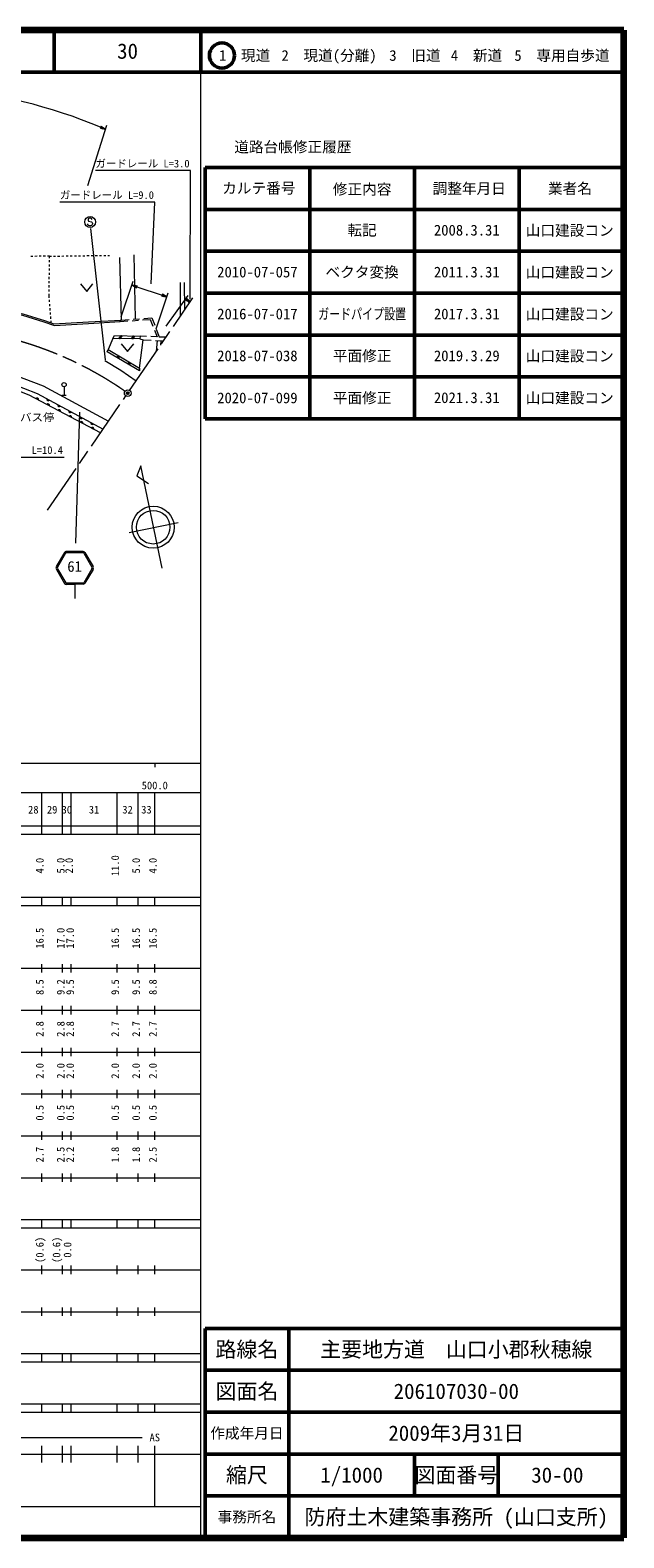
# Model space of a CAD drawing. Units: millimetres, scale not verified. Extents: x 40000 to 680000, y 20000 to 380000.
# Drawn here: x 538242 to 680000, y 20000 to 380000 of the extents above; entities that cross this region are included whole.
import ezdxf
from ezdxf.enums import TextEntityAlignment as Align

# ---------------------------------------------------------------- set-up
doc = ezdxf.new("R2010")
doc.units = ezdxf.units.MM
doc.header["$LTSCALE"] = 1000
doc.header["$PDMODE"] = 32
doc.header["$PDSIZE"] = 500
doc.linetypes.add('CHAIN', pattern=[18.5, 12, -1.5, 3.5, -1.5])
for name, color, linetype, lineweight in [('M-BGD', 7, 'Continuous', 13), ('M-BMK', 2, 'CHAIN', 13), ('M-BMK-SRVR', 3, 'Continuous', 13), ('M-STR-HTXT', 7, 'Continuous', 13), ('M-STR-STRC', 7, 'Continuous', 13), ('M-STR-STRD', 7, 'Continuous', 13), ('M-TTL', 2, 'Continuous', 140), ('M-TTL-BAND', 7, 'Continuous', 13), ('M-TTL-FRAM', 2, 'Continuous', 50), ('M-TTL-LINE', 7, 'Continuous', 50)]:
    doc.layers.add(name, color=color, linetype=linetype, lineweight=lineweight)
for name, color, linetype in [('M-BGD-HTXT', 7, 'Continuous'), ('M-OTRS', 6, 'Continuous'), ('M-TTL-TXT', 7, 'Continuous')]:
    doc.layers.add(name, color=color, linetype=linetype)
doc.styles.add('ＭＳ ゴシック', font='')
doc.styles.get('ＭＳ ゴシック').set_extended_font_data('MS Gothic')

msp = doc.modelspace()

# ---------------------------------------------------------------- linework, layer by layer
at = {"layer": 'M-BGD'}
for p, q in [((538886, 325985), (538386, 325980)), ((539886, 325997), (539386, 325991)), ((540886, 326009), (540386, 326003)), ((541886, 326021), (541386, 326015)), ((542891, 326033), (542386, 326027)), ((542854, 323574), (542861, 324074)), ((542869, 324574), (542876, 325074)), ((542884, 325574), (542891, 326033)), ((542891, 326033), (543303, 326039)), ((543803, 326046), (544303, 326052)), ((544803, 326059), (545303, 326066)), ((545803, 326073), (546303, 326080)), ((546803, 326087), (547303, 326093)), ((547803, 326100), (548302, 326107)), ((548802, 326114), (549302, 326121)), ((549802, 326128), (550302, 326135)), ((550802, 326141), (551302, 326148)), ((551802, 326155), (552302, 326162)), ((552802, 326169), (553302, 326176)), ((553802, 326183), (554302, 326189)), ((554802, 326196), (555302, 326203)), ((555802, 326210), (556302, 326217)), ((556802, 326224), (557214, 326229)), ((563427, 311032), (563080, 326316)), ((542808, 320574), (542816, 321074)), ((542823, 321574), (542831, 322074)), ((542838, 322574), (542846, 323074)), ((542748, 316615), (542755, 317075)), ((542763, 317575), (542770, 318075)), ((542778, 318574), (542785, 319074)), ((542793, 319574), (542801, 320074)), ((550238, 319388), (551738, 317588)), ((551738, 317588), (553238, 319388)), ((574148, 311724), (574170, 319712)), ((575208, 313271), (575097, 319783)), ((542792, 316086), (542748, 316615)), ((542874, 315090), (542833, 315588)), ((542957, 314093), (542915, 314591)), ((543039, 313096), (542998, 313595)), ((543121, 312100), (543080, 312598)), ((543204, 311103), (543163, 311601)), ((543289, 310076), (543245, 310605)), ((559751, 310427), (561585, 310557)), ((559945, 310752), (561880, 310907)), ((562583, 310627), (564079, 310733)), ((562876, 310987), (564371, 311108)), ((565076, 310803), (566910, 310933)), ((565368, 311188), (567303, 311343)), ((566910, 310933), (567554, 309328)), ((567303, 311343), (567997, 309536)), ((557974, 306349), (556904, 303754)), ((564449, 306260), (557974, 306349)), ((564377, 299330), (565251, 306064)), ((564485, 306938), (564449, 306260)), ((564449, 306260), (565251, 306064)), ((566027, 306884), (564485, 306938)), ((565251, 306064), (567175, 305964)), ((568569, 306795), (567027, 306849)), ((567926, 308400), (568569, 306795)), ((568356, 308602), (569051, 306795)), ((569051, 306795), (570776, 306804)), ((564342, 298688), (556618, 303165)), ((559970, 305082), (561470, 303282)), ((561470, 303282), (562970, 305082)), ((568173, 305912), (570096, 305812)), ((568580, 305891), (568360, 303278)), ((569453, 305845), (569382, 304770)), ((545844, 292843), (546844, 292843)), ((546344, 294843), (546344, 292843))]:
    msp.add_line(p, q, dxfattribs=at)
for points in [[(559751, 310427), (560034, 310901), (559660, 325679)], [(507769, 314984), (514799, 315154), (521278, 314783), (527459, 314027), (532048, 313200), (536471, 312251), (541629, 310684), (543927, 309842), (552184, 310351), (559941, 310745)], [(507779, 314676), (514793, 314846), (521250, 314476), (527413, 313722), (531988, 312897), (536394, 311952), (541531, 310391), (544064, 309464), (552179, 309954), (559751, 310427)], [(557974, 306349), (558349, 307116), (564485, 306938)], [(510493, 304705), (539905, 293209), (555666, 284753)], [(555025, 283818), (538009, 292872), (510506, 303688)], [(556618, 303165), (556904, 303754), (564377, 299330), (564342, 298688)]]:
    msp.add_lwpolyline(points, dxfattribs=at)
msp.add_circle((546344, 295343), 500, dxfattribs=at)
for centre, radius, start, end in [((559711, 306271), 354, 8.00826, 170.41344), ((559711, 306271), 283, 10.2323, 168.1894), ((559711, 306271), 212, 13.97863, 164.44308), ((559919, 307125), 354, 187.1323, 349.53748), ((559711, 306271), 142, 21.69036, 156.73135), ((559711, 306271), 100, 32.00802, 146.41368), ((559919, 307125), 283, 189.35634, 347.31344), ((559919, 307125), 212, 193.10267, 343.56712), ((559919, 307125), 142, 200.8144, 335.85539), ((559919, 307125), 100, 211.13206, 325.53773), ((562711, 306230), 354, 8.00826, 170.41344), ((562711, 306230), 283, 10.2323, 168.1894), ((562711, 306230), 212, 13.97863, 164.44308), ((562918, 307037), 354, 187.1323, 349.53748), ((562711, 306230), 142, 21.69036, 156.73135), ((562711, 306230), 100, 32.00802, 146.41368), ((562918, 307037), 283, 189.35634, 347.31344), ((562918, 307037), 212, 193.10267, 343.56712), ((562918, 307037), 142, 200.8144, 335.85539), ((562918, 307037), 100, 211.13206, 325.53773), ((559155, 301632), 354, 338.69754, 141.10272), ((559155, 301632), 283, 340.92158, 138.87868), ((559155, 301632), 212, 344.66791, 135.13235), ((559155, 301632), 142, 352.37964, 127.42063), ((559155, 301632), 100, 2.6973, 117.10296), ((561751, 300128), 354, 338.69754, 141.10272), ((561751, 300128), 283, 340.92158, 138.87868), ((561751, 300128), 212, 344.66791, 135.13235), ((561751, 300128), 142, 352.37964, 127.42063), ((561751, 300128), 100, 2.6973, 117.10296), ((539871, 291820), 354, 340.77867, 143.18384), ((539871, 291820), 283, 343.00271, 140.95981), ((539871, 291820), 212, 346.74903, 137.21348), ((539871, 291820), 142, 354.46076, 129.50175), ((539871, 291820), 100, 4.77842, 119.18409), ((542524, 291865), 354, 160.58301, 322.98818), ((542524, 291865), 283, 162.80704, 320.76415), ((542524, 291865), 212, 166.55337, 317.01782), ((542524, 291865), 142, 174.2651, 309.30609), ((542524, 291865), 100, 184.58276, 298.98843), ((542519, 290411), 354, 340.77867, 143.18384), ((542519, 290411), 283, 343.00271, 140.95981), ((542519, 290411), 212, 346.74903, 137.21348), ((542519, 290411), 142, 354.46076, 129.50175), ((542519, 290411), 100, 4.77842, 119.18409), ((545168, 290447), 354, 160.58301, 322.98818), ((545167, 289002), 354, 340.77867, 143.18384), ((545168, 290447), 283, 162.80704, 320.76415), ((545167, 289002), 283, 343.00271, 140.95981), ((545168, 290447), 212, 166.55337, 317.01782), ((545167, 289002), 212, 346.74903, 137.21348), ((545168, 290447), 142, 174.2651, 309.30609), ((545168, 290447), 100, 184.58276, 298.98843), ((545167, 289002), 142, 354.46076, 129.50175), ((545167, 289002), 100, 4.77842, 119.18409), ((547811, 289029), 354, 160.58301, 322.98818), ((547811, 289029), 283, 162.80704, 320.76415), ((547811, 289029), 212, 166.55337, 317.01782), ((547811, 289029), 142, 174.2651, 309.30609), ((547811, 289029), 100, 184.58276, 298.98843), ((547816, 287592), 354, 340.77867, 143.18384), ((547816, 287592), 283, 343.00271, 140.95981), ((547816, 287592), 212, 346.74903, 137.21348), ((547816, 287592), 142, 354.46076, 129.50175), ((547816, 287592), 100, 4.77842, 119.18409), ((550455, 287610), 354, 160.58301, 322.98818), ((550455, 287610), 283, 162.80704, 320.76415), ((550464, 286183), 354, 340.77867, 143.18384), ((550455, 287610), 212, 166.55337, 317.01782), ((550464, 286183), 283, 343.00271, 140.95981), ((550464, 286183), 212, 346.74903, 137.21348), ((550455, 287610), 142, 174.2651, 309.30609), ((550455, 287610), 100, 184.58276, 298.98843), ((550464, 286183), 142, 354.46076, 129.50175), ((550464, 286183), 100, 4.77842, 119.18409), ((553098, 286192), 354, 160.58301, 322.98818), ((553098, 286192), 283, 162.80704, 320.76415), ((553113, 284774), 354, 340.77867, 143.18384), ((553098, 286192), 212, 166.55337, 317.01782), ((553113, 284774), 283, 343.00271, 140.95981), ((553098, 286192), 142, 174.2651, 309.30609), ((553113, 284774), 212, 346.74903, 137.21348), ((553098, 286192), 100, 184.58276, 298.98843), ((553113, 284774), 142, 354.46076, 129.50175), ((553113, 284774), 100, 4.77842, 119.18409)]:
    msp.add_arc(centre, radius, start, end, dxfattribs=at)
at = {"layer": 'M-BMK'}
for p, q in [((561991, 293983), (577113, 316051)), ((542420, 265422), (561086, 292663))]:
    msp.add_line(p, q, dxfattribs=at)
msp.add_arc((512018, 223498), 85602, 55.19082, 94.85287, dxfattribs=at)
at = {"layer": 'M-BMK-SRVR'}
for p, q in [((564632, 275994), (563704, 273566)), ((569784, 251531), (564632, 275994)), ((563704, 273566), (566532, 271763)), ((561883, 260032), (573583, 262459))]:
    msp.add_line(p, q, dxfattribs=at)
for centre, radius in [((561538, 293323), 800), ((567613, 261318), 5016), ((567613, 261318), 4013)]:
    msp.add_circle(centre, radius, dxfattribs=at)
at = {"layer": 'M-OTRS'}
msp.add_point((561538, 293323), dxfattribs=at)
at = {"layer": 'M-STR-HTXT'}
for p, q in [((551983, 342895), (556540, 357297)), ((555178, 357034), (554980, 356574)), ((556228, 356311), (554980, 356574)), ((555230, 356521), (555000, 356620)), ((555020, 356666), (555479, 356469)), ((555729, 356416), (555039, 356712)), ((555059, 356758), (555978, 356363)), ((556228, 356311), (555079, 356804)), ((555099, 356850), (556018, 356455)), ((555808, 356600), (555118, 356896)), ((555138, 356942), (555598, 356744)), ((555388, 356889), (555158, 356988)), ((556228, 356311), (555178, 357034)), ((576517, 346480), (553817, 346480)), ((576427, 315804), (576517, 346480)), ((568014, 338963), (545314, 338963)), ((567152, 319445), (568014, 338963)), ((559955, 311563), (562843, 320087)), ((562522, 319139), (563625, 318502)), ((562522, 319139), (563786, 318975)), ((562522, 319139), (563706, 318738)), ((563690, 318691), (562743, 319012)), ((563722, 318786), (562775, 319107)), ((562963, 318884), (563674, 318644)), ((563027, 319074), (563738, 318833)), ((563658, 318596), (563184, 318757)), ((563754, 318880), (563280, 319041)), ((563405, 318629), (563642, 318549)), ((563533, 319008), (563770, 318928)), ((563625, 318502), (563786, 318975)), ((563706, 318738), (569729, 316697)), ((568346, 308719), (571234, 317243)), ((569810, 316934), (569649, 316461)), ((569778, 316840), (570251, 316679)), ((570030, 316807), (569794, 316887)), ((570913, 316296), (569810, 316934)), ((570913, 316296), (569649, 316461)), ((569902, 316428), (569665, 316508)), ((569681, 316555), (570155, 316395)), ((570408, 316362), (569697, 316603)), ((569713, 316650), (570661, 316329)), ((570913, 316296), (569729, 316697)), ((569746, 316745), (570693, 316424)), ((570472, 316551), (569762, 316792)), ((570679, 309348), (575976, 316625)), ((575568, 315994), (575273, 315590)), ((576431, 315056), (575273, 315590)), ((575505, 315483), (575303, 315630)), ((575332, 315671), (575736, 315376)), ((575968, 315270), (575362, 315711)), ((575387, 315816), (576251, 314878)), ((575387, 315816), (576545, 315283)), ((575387, 315816), (576398, 315080)), ((575391, 315751), (576200, 315163)), ((576431, 315056), (575420, 315792)), ((575450, 315832), (576258, 315244)), ((576086, 315431), (575479, 315873)), ((575509, 315913), (575913, 315619)), ((575740, 315806), (575538, 315953)), ((576368, 315040), (575560, 315628)), ((576431, 315056), (575568, 315994)), ((576427, 315121), (575619, 315709)), ((575733, 315441), (576339, 315000)), ((575850, 315603), (576457, 315161)), ((576310, 314959), (575905, 315253)), ((576078, 315066), (576280, 314919)), ((576486, 315202), (576082, 315496)), ((576251, 314878), (576545, 315283)), ((576313, 315389), (576516, 315242)), ((514931, 278059), (546381, 278059))]:
    msp.add_line(p, q, dxfattribs=at)
msp.add_arc((506362, 240157), 126405, 67.33224, 102.55348, dxfattribs=at)
at = {"layer": 'M-STR-STRC'}
for p, q in [((552208, 335021), (552090, 334784)), ((552445, 335139), (552208, 335021)), ((552681, 335139), (552445, 335139)), ((552917, 335021), (552681, 335139)), ((553036, 334784), (552917, 335021)), ((552090, 333484), (551972, 333721)), ((552090, 334784), (552090, 334666)), ((552090, 334666), (552208, 334430)), ((552208, 333366), (552090, 333484)), ((552208, 334430), (552917, 334193)), ((552445, 333248), (552208, 333366)), ((552681, 333248), (552445, 333248)), ((552917, 333366), (552681, 333248)), ((556202, 301267), (552741, 332624)), ((552917, 334193), (553036, 334075)), ((553036, 333484), (552917, 333366)), ((553036, 334075), (553154, 333839)), ((553154, 333721), (553036, 333484)), ((553154, 333839), (553154, 333721)), ((550030, 288763), (549031, 257513)), ((546418, 255237), (544487, 251894)), ((546678, 255087), (544747, 251744)), ((551035, 255105), (552994, 251778)), ((551294, 255257), (553252, 251931)), ((544496, 251206), (546476, 247899)), ((544753, 251360), (546733, 248053)), ((552990, 251394), (551038, 248071)), ((553249, 251242), (551297, 247919)), ((548888, 247664), (548888, 244278))]:
    msp.add_line(p, q, dxfattribs=at)
for points in [[(550919, 255507), (548855, 255490), (546791, 255490)], [(550886, 255207), (548857, 255190), (546826, 255190)], [(550921, 247681), (548888, 247664), (546853, 247664)], [(550881, 247981), (548886, 247964), (546890, 247964)]]:
    msp.add_lwpolyline(points, dxfattribs=at)
msp.add_circle((552563, 334193), 1300, dxfattribs=at)
for centre, radius, start, end in [((546808, 255063), 427, 92.29572, 156.02366), ((546848, 255000), 191, 96.53703, 152.95737), ((550866, 255016), 191, 27.51575, 83.93609), ((550905, 255080), 427, 24.44946, 88.1774), ((545114, 251558), 711, 151.80974, 209.66878), ((545114, 251558), 412, 151.80974, 209.66878), ((552628, 251589), 412, 330.80435, 28.66338), ((552628, 251589), 711, 330.80435, 28.66338), ((546966, 248266), 612, 216.76349, 259.34701), ((546902, 248167), 203, 214.0004, 273.155), ((550869, 248184), 203, 267.31812, 326.47272), ((550803, 248282), 612, 281.12611, 323.70964)]:
    msp.add_arc(centre, radius, start, end, dxfattribs=at)
at = {"layer": 'M-STR-STRD'}
for points in [[(517538, 304080), (541350, 295091), (556948, 286624)], [(556050, 301112), (559903, 298775), (563539, 296242)]]:
    msp.add_lwpolyline(points, dxfattribs=at)
at = {"layer": 'M-TTL'}
for p, q in [((680000, 380000), (40000, 380000)), ((680000, 20000), (680000, 380000)), ((40000, 20000), (680000, 20000))]:
    msp.add_line(p, q, dxfattribs=at)
at = {"layer": 'M-TTL-BAND'}
for p, q in [((579000, 20000), (579000, 370000)), ((40000, 205000), (579000, 205000)), ((568000, 205000), (568000, 204000)), ((68000, 198000), (579000, 198000)), ((541000, 188000), (541000, 198000)), ((546000, 188000), (546000, 198000)), ((548000, 188000), (548000, 198000)), ((559000, 188000), (559000, 198000)), ((564000, 188000), (564000, 198000)), ((568000, 188000), (568000, 198000)), ((40000, 190000), (579000, 190000)), ((40000, 188000), (579000, 188000)), ((40000, 173000), (579000, 173000)), ((541000, 171000), (541000, 173000)), ((546000, 171000), (546000, 173000)), ((548000, 171000), (548000, 173000)), ((559000, 171000), (559000, 173000)), ((564000, 171000), (564000, 173000)), ((568000, 171000), (568000, 173000)), ((40000, 171000), (579000, 171000)), ((40000, 156000), (579000, 156000)), ((541000, 155000), (541000, 157000)), ((546000, 155000), (546000, 157000)), ((548000, 155000), (548000, 157000)), ((559000, 155000), (559000, 157000)), ((564000, 155000), (564000, 157000)), ((568000, 155000), (568000, 157000)), ((46000, 146000), (579000, 146000)), ((541000, 145000), (541000, 147000)), ((546000, 145000), (546000, 147000)), ((548000, 145000), (548000, 147000)), ((559000, 145000), (559000, 147000)), ((564000, 145000), (564000, 147000)), ((568000, 145000), (568000, 147000)), ((541000, 135000), (541000, 137000)), ((546000, 135000), (546000, 137000)), ((548000, 135000), (548000, 137000)), ((559000, 135000), (559000, 137000)), ((564000, 135000), (564000, 137000)), ((568000, 135000), (568000, 137000)), ((52000, 136000), (579000, 136000)), ((46000, 126000), (579000, 126000)), ((541000, 125000), (541000, 127000)), ((546000, 125000), (546000, 127000)), ((548000, 125000), (548000, 127000)), ((559000, 125000), (559000, 127000)), ((564000, 125000), (564000, 127000)), ((568000, 125000), (568000, 127000)), ((52000, 116000), (579000, 116000)), ((541000, 115000), (541000, 117000)), ((546000, 115000), (546000, 117000)), ((548000, 115000), (548000, 117000)), ((559000, 115000), (559000, 117000)), ((564000, 115000), (564000, 117000)), ((568000, 115000), (568000, 117000)), ((46000, 106000), (579000, 106000)), ((541000, 105000), (541000, 107000)), ((546000, 105000), (546000, 107000)), ((548000, 105000), (548000, 107000)), ((559000, 105000), (559000, 107000)), ((564000, 105000), (564000, 107000)), ((568000, 105000), (568000, 107000)), ((40000, 96000), (579000, 96000)), ((40000, 94000), (579000, 94000)), ((541000, 94000), (541000, 96000)), ((546000, 94000), (546000, 96000)), ((548000, 94000), (548000, 96000)), ((559000, 94000), (559000, 96000)), ((564000, 94000), (564000, 96000)), ((568000, 94000), (568000, 96000)), ((49000, 84000), (579000, 84000)), ((541000, 83000), (541000, 85000)), ((546000, 83000), (546000, 85000)), ((548000, 83000), (548000, 85000)), ((559000, 83000), (559000, 85000)), ((564000, 83000), (564000, 85000)), ((568000, 83000), (568000, 85000)), ((40000, 74000), (579000, 74000)), ((541000, 73000), (541000, 75000)), ((546000, 73000), (546000, 75000)), ((548000, 73000), (548000, 75000)), ((559000, 73000), (559000, 75000)), ((564000, 73000), (564000, 75000)), ((568000, 73000), (568000, 75000)), ((40000, 64000), (579000, 64000)), ((40000, 62000), (579000, 62000)), ((541000, 62000), (541000, 64000)), ((546000, 62000), (546000, 64000)), ((548000, 62000), (548000, 64000)), ((559000, 62000), (559000, 64000)), ((564000, 62000), (564000, 64000)), ((568000, 62000), (568000, 64000)), ((40000, 52000), (579000, 52000)), ((541000, 50000), (541000, 52000)), ((546000, 50000), (546000, 52000)), ((548000, 50000), (548000, 52000)), ((559000, 50000), (559000, 52000)), ((564000, 50000), (564000, 52000)), ((568000, 50000), (568000, 52000)), ((40000, 50000), (579000, 50000)), ((71000, 44000), (565000, 44000)), ((40000, 40000), (579000, 40000)), ((541000, 38000), (541000, 42000)), ((546000, 38000), (546000, 42000)), ((548000, 38000), (548000, 42000)), ((559000, 38000), (559000, 42000)), ((564000, 38000), (564000, 42000)), ((568000, 27500), (568000, 42000)), ((68000, 27500), (579000, 27500))]:
    msp.add_line(p, q, dxfattribs=at)
at = {"layer": 'M-TTL-FRAM'}
for p, q in [((580000, 347197), (580000, 287197)), ((580000, 347197), (680000, 347197)), ((580000, 287197), (680000, 287197)), ((680000, 70000), (580000, 70000)), ((580000, 70000), (580000, 20000))]:
    msp.add_line(p, q, dxfattribs=at)
at = {"layer": 'M-TTL-LINE'}
for p, q in [((543997, 380000), (543997, 370000)), ((579000, 380000), (579000, 370000)), ((40000, 370000), (680000, 370000)), ((605000, 347197), (605000, 287197)), ((630000, 347197), (630000, 287197)), ((655000, 347197), (655000, 287197)), ((580000, 337197), (680000, 337197)), ((580000, 327197), (680000, 327197)), ((580000, 317197), (680000, 317197)), ((580000, 307197), (680000, 307197)), ((580000, 297197), (680000, 297197)), ((600000, 70000), (600000, 20000)), ((680000, 60000), (580000, 60000)), ((680000, 50000), (580000, 50000)), ((680000, 40000), (580000, 40000)), ((630000, 40000), (630000, 30000)), ((650000, 40000), (650000, 30000)), ((680000, 30000), (580000, 30000))]:
    msp.add_line(p, q, dxfattribs=at)
msp.add_circle((584031, 373958), 3000, dxfattribs=at)

# ---------------------------------------------------------------- texts
at = {"layer": 'M-BGD-HTXT', "style": 'ＭＳ ゴシック', "width": 1.1}
msp.add_text('島バス停', height=1833, dxfattribs=at).set_placement((538570, 286065), align=Align.BOTTOM_CENTER)
at = {"layer": 'M-STR-HTXT', "style": 'ＭＳ ゴシック'}
for s, p in [('ガードレール L=3.0', (565067, 346680)), ('ガードレール L=9.0', (556564, 339163)), ('ヒューム管φ300\u3000\u3000L=10.4', (530756, 278259))]:
    msp.add_text(s, height=1833, dxfattribs=at).set_placement(p, align=Align.BOTTOM_CENTER)
at = {"layer": 'M-STR-STRC', "style": 'ＭＳ ゴシック'}
msp.add_text('61', height=2566, dxfattribs=at).set_placement((547111, 249898), align=Align.BOTTOM_LEFT)
at = {"layer": 'M-TTL-BAND', "style": 'ＭＳ ゴシック'}
for s, p in [('500.0', (568000, 198195)), ('28', (539000, 192405)), ('29', (543500, 192405)), ('30', (547000, 192405)), ('31', (553500, 192405)), ('32', (561500, 192405)), ('33', (566000, 192405)), ('AS', (568000, 42500))]:
    msp.add_text(s, height=1833, dxfattribs=at).set_placement(p, align=Align.BOTTOM_CENTER)
for s, p in [('4.0', (542000, 180500)), ('5.0', (547000, 180500)), ('2.0', (549000, 180500)), ('11.0', (560000, 180500)), ('5.0', (565000, 180500)), ('4.0', (569000, 180500)), ('16.5', (542000, 163174)), ('17.0', (547000, 163174)), ('17.0', (549250, 163174)), ('16.5', (560000, 163174)), ('16.5', (565000, 163174)), ('16.5', (569000, 163174)), ('8.5', (542000, 151500)), ('9.2', (547000, 151500)), ('9.5', (549250, 151500)), ('9.5', (560000, 151500)), ('9.5', (565000, 151500)), ('8.8', (569000, 151500)), ('2.8', (542000, 141500)), ('2.8', (547000, 141500)), ('2.8', (549250, 141500)), ('2.7', (560000, 141500)), ('2.7', (565000, 141500)), ('2.7', (569000, 141500)), ('2.0', (542000, 131500)), ('2.0', (547000, 131500)), ('2.0', (549250, 131500)), ('2.0', (560000, 131500)), ('2.0', (565000, 131500)), ('2.0', (569000, 131500)), ('0.5', (542000, 121500)), ('0.5', (547000, 121500)), ('0.5', (549250, 121500)), ('0.5', (560000, 121500)), ('0.5', (565000, 121500)), ('0.5', (569000, 121500)), ('2.7', (542000, 111500)), ('2.5', (547000, 111500)), ('2.2', (549250, 111500)), ('1.8', (560000, 111500)), ('1.8', (565000, 111500)), ('2.5', (569000, 111500)), ('(0.6)', (542000, 88764)), ('(0.6)', (546000, 88764)), ('0.0', (548620, 88764))]:
    msp.add_text(s, height=1833, rotation=90, dxfattribs=at).set_placement(p, align=Align.BOTTOM_CENTER)
at = {"layer": 'M-TTL-TXT', "style": 'ＭＳ ゴシック'}
for s, height, p in [('30', 3666, (561497, 375000)), ('1\u3000現道', 2566, (589448, 373958)), ('2\u3000現道(分離)', 2566, (609619, 373958)), ('3\u3000旧道', 2566, (630121, 373958)), ('4\u3000新道', 2566, (644824, 373958)), ('5\u3000専用自歩道', 2566, (665228, 373958)), ('道路台帳修正履歴', 2566, (600968, 352113)), ('カルテ番号', 2566, (592839, 342277)), ('修正内容', 2566, (617509, 342023)), ('調整年月日', 2566, (643089, 342197)), ('業者名', 2566, (667134, 342197)), ('転記', 2566, (617500, 332245)), ('2008.3.31', 2566, (642500, 332245)), ('山口建設コン', 2566, (667077, 332189)), ('2010-07-057', 2566, (592500, 322245)), ('ベクタ変換', 2566, (617500, 322245)), ('2011.3.31', 2566, (642500, 322245)), ('山口建設コン', 2566, (667077, 322189)), ('2016-07-017', 2566, (592500, 312245)), ('2017.3.31', 2566, (642500, 312245)), ('山口建設コン', 2566, (667077, 312189)), ('2018-07-038', 2566, (592500, 302245)), ('平面修正', 2566, (617500, 302245)), ('2019.3.29', 2566, (642500, 302245)), ('山口建設コン', 2566, (667077, 302189)), ('2020-07-099', 2566, (592500, 292197)), ('平面修正', 2566, (617500, 292197)), ('2021.3.31', 2566, (642500, 292245)), ('山口建設コン', 2566, (667077, 292189)), ('路線名', 3666, (590000, 65000)), ('路線名', 3666, (590000, 65000)), ('主要地方道\u3000山口小郡秋穂線', 3666, (640000, 65000)), ('図面名', 3666, (590000, 55000)), ('図面名', 3666, (590000, 55000)), ('206107030-00', 3666, (640000, 55000)), ('2009年3月31日', 3666, (640000, 45000)), ('作成年月日', 2566, (590000, 45000)), ('作成年月日', 2566, (590000, 45000)), ('縮尺', 3666, (590000, 35000)), ('縮尺', 3666, (590000, 35000)), ('1/1000', 3666, (615000, 35000)), ('図面番号', 3666, (640000, 35000)), ('図面番号', 3666, (640000, 35000)), ('30-00', 3666, (664125, 35000)), ('事務所名', 2566, (590000, 25000)), ('事務所名', 2566, (590000, 25000)), ('防府土木建築事務所 (山口支所)', 3666, (640000, 25000))]:
    msp.add_text(s, height=height, dxfattribs=at).set_placement(p, align=Align.MIDDLE_CENTER)
at = {"layer": 'M-TTL-TXT', "style": 'ＭＳ ゴシック', "width": 0.75}
msp.add_text('ガードパイプ設置', height=2566, dxfattribs=at).set_placement((617500, 312245), align=Align.MIDDLE_CENTER)

doc.saveas('drawing.dxf')
